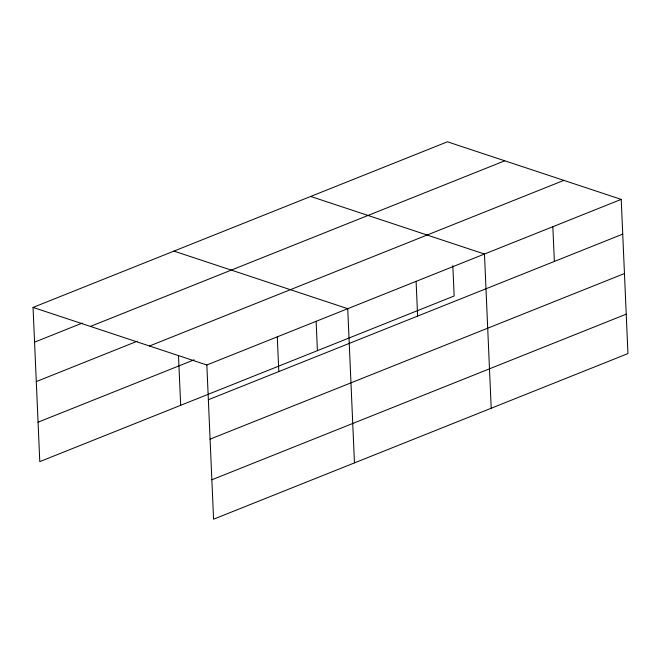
<?xml version="1.0" encoding="UTF-8"?>
<svg xmlns="http://www.w3.org/2000/svg" width="661" height="661" viewBox="0 0 661 661"><rect width="100%" height="100%" fill="white"/><g stroke="black" fill="none" stroke-linecap="round" stroke-linejoin="round"><path stroke-width="0.99" d="M33.05 307.415L447.423 141.801L621.216 199.382L627.95 353.585L213.577 519.199L206.843 364.996L33.05 307.415L39.784 461.618L454.157 296.004L452.835 265.681M34.57 342.15L82.162 323.13M90.4 326.418L504.773 160.805M36.289 381.579L137.191 341.25M149.493 345.992L563.866 180.379M38.065 422.197L194.144 359.815M206.843 364.996L621.216 199.382M208.364 399.731L622.736 234.118M210.082 439.16L624.455 273.547M211.859 479.779L626.231 314.165M310.678 196.449L484.472 254.039L491.206 408.242M173.934 251.106L347.727 308.687L354.461 462.89M552.844 226.706L554.364 261.45M416.1 281.363L417.62 316.098M316.132 321.345L317.412 350.661M277.29 336.837L278.802 371.581M178.503 355.734L180.668 405.309"/></g></svg>
